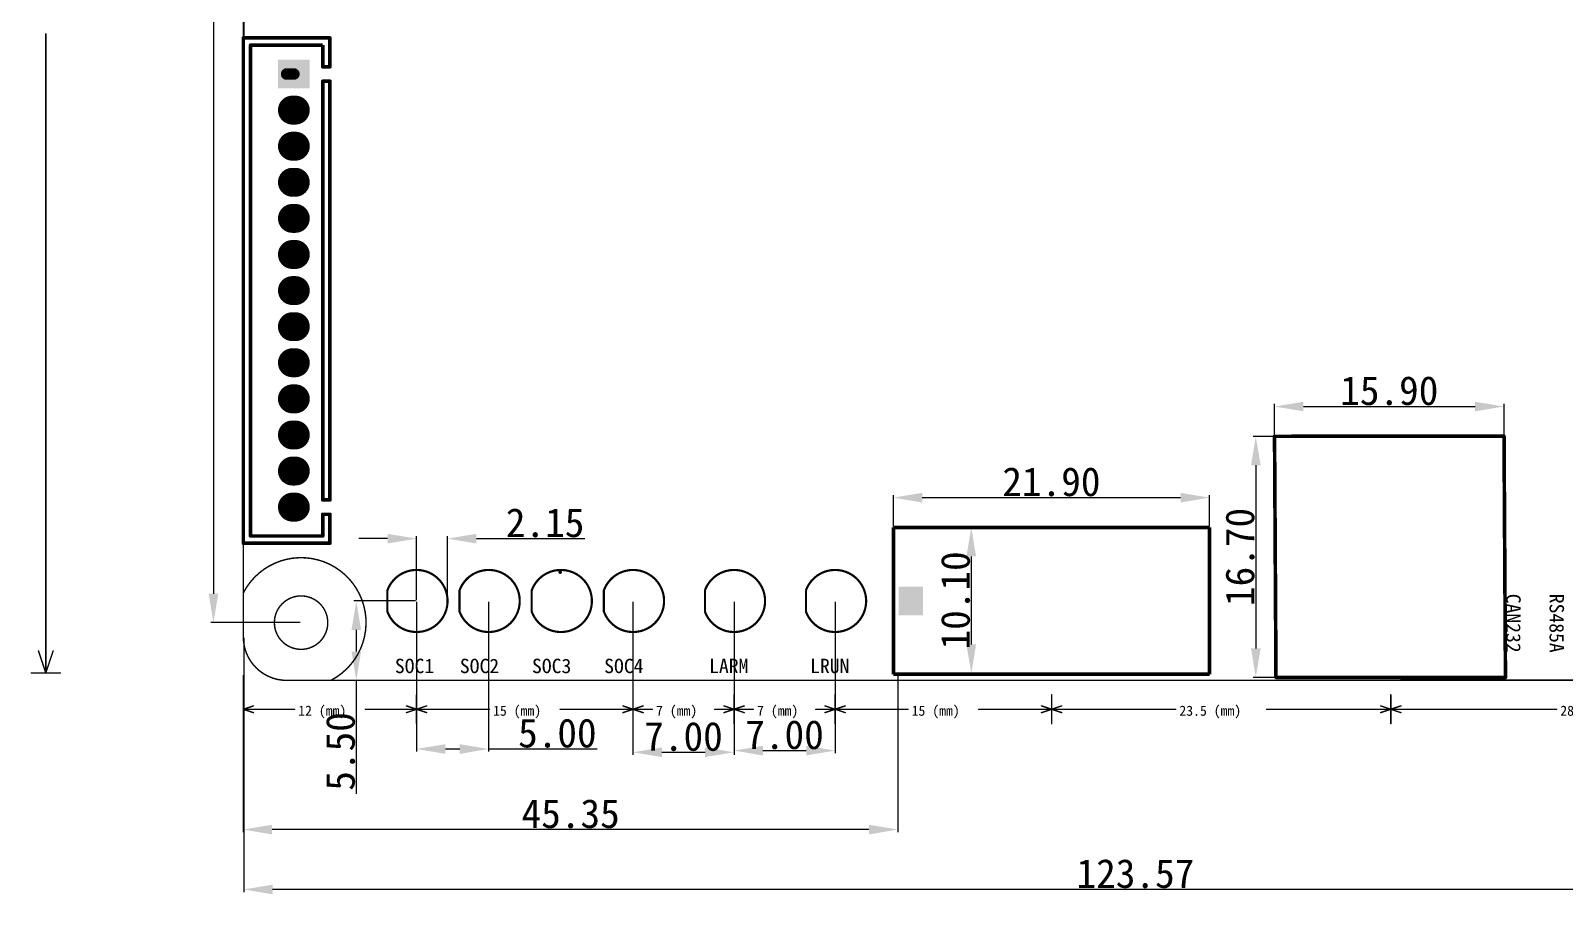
# Model space of a CAD drawing. Extents: x 146 to 716, y -182 to 207.
# Drawn here: x 250.1 to 356.3, y -24 to 35.8 of the extents above; entities that cross this region are included whole.
import ezdxf

# ---------------------------------------------------------------- set-up
doc = ezdxf.new("R2010")
doc.units = 0
doc.header["$MEASUREMENT"] = 0
doc.layers.get('0').update_dxf_attribs({"linetype": 'CONTINUOUS'})
doc.layers.get('Defpoints').update_dxf_attribs({"linetype": 'CONTINUOUS'})
for name, color, linetype in [('BOTTOMLAYER', 5, 'CONTINUOUS'), ('BOTTOMOVERLAY', 54, 'CONTINUOUS'), ('BOTTOMSOLDER', 6, 'CONTINUOUS'), ('KEEPOUTLAYER', 6, 'CONTINUOUS'), ('MULTILAYER', 9, 'CONTINUOUS'), ('TOPLAYER', 1, 'CONTINUOUS'), ('TOPOVERLAY', 2, 'CONTINUOUS'), ('TOPSOLDER', 216, 'CONTINUOUS')]:
    doc.layers.add(name, color=color, linetype=linetype)
doc.dimstyles.get("Standard").update_dxf_attribs({"dimtxt": 0.18, "dimasz": 0.18, "dimexe": 0.18, "dimexo": 0.0625, "dimgap": 0.09, "dimtad": 0, "dimtih": 1, "dimtoh": 1, "dimdec": 4, "dimzin": 0, "dimdsep": 46, "dimtxsty": 'Standard', "dimcen": 0.09, "dimadec": 0, "dimazin": 0, "dimtfac": 1, "dimtdec": 4, "dimtofl": 0, "dimtmove": 0, "dimatfit": 0, "dimfxl": 1, "dimtolj": 1, "dimtzin": 0, "dimarcsym": 0})

# ---------------------------------------------------------------- blocks, each defined once
blk = doc.blocks.new('*D16')
at = {"color": 3, "linetype": 'Continuous', "lineweight": -2, "transparency": 16777216}
for p, q in [((274.82, 0.66), (272.82, 0.66)), ((276.82, -3.6), (276.82, 0.84)), ((278.97, -3.6), (278.97, 0.84)), ((280.97, 0.66), (288.49, 0.66))]:
    blk.add_line(p, q, dxfattribs=at)
at = {"color": 3, "linetype": 'Continuous', "transparency": 16777216}
for points in [[(274.82, 0.99), (274.82, 0.32), (276.82, 0.66)], [(280.97, 0.99), (280.97, 0.32), (278.97, 0.66)]]:
    blk.add_solid(points, dxfattribs=at)
at = {"layer": 'Defpoints', "color": 0, "linetype": 'Continuous', "transparency": 16777216}
for p in [(278.97, 0.66), (276.82, -3.66), (278.97, -3.66)]:
    blk.add_point(p, dxfattribs=at)
at = {"color": 3, "linetype": 'Continuous', "transparency": 16777216, "insert": (285.73, 1.75), "char_height": 2, "attachment_point": 5}
blk.add_mtext('\\A1;2.15', dxfattribs=at)
blk = doc.blocks.new('*D18')
at = {"color": 3, "linetype": 'Continuous', "lineweight": -2, "transparency": 16777216}
for p, q in [((264.82, -8.79), (264.82, -19.67)), ((310.17, -8.79), (310.17, -19.67)), ((308.17, -19.49), (266.82, -19.49))]:
    blk.add_line(p, q, dxfattribs=at)
at = {"color": 3, "linetype": 'Continuous', "transparency": 16777216}
for points in [[(266.82, -19.16), (266.82, -19.83), (264.82, -19.49)], [(308.17, -19.16), (308.17, -19.83), (310.17, -19.49)]]:
    blk.add_solid(points, dxfattribs=at)
at = {"layer": 'Defpoints', "color": 0, "linetype": 'Continuous', "transparency": 16777216}
for p in [(264.82, -8.73), (310.17, -8.73), (264.82, -19.49)]:
    blk.add_point(p, dxfattribs=at)
at = {"color": 3, "linetype": 'Continuous', "transparency": 16777216, "insert": (287.5, -18.4), "char_height": 2, "attachment_point": 5}
blk.add_mtext('\\A1;45.35', dxfattribs=at)
blk = doc.blocks.new('*D22')
at = {"color": 3, "linetype": 'Continuous', "lineweight": -2, "transparency": 16777216}
for p, q in [((276.82, -3.72), (276.82, -14.09)), ((281.82, -3.72), (281.82, -14.09)), ((278.82, -13.91), (279.82, -13.91)), ((281.82, -13.91), (289.34, -13.91))]:
    blk.add_line(p, q, dxfattribs=at)
at = {"color": 3, "linetype": 'Continuous', "transparency": 16777216}
for points in [[(278.82, -13.58), (278.82, -14.25), (276.82, -13.91)], [(279.82, -13.58), (279.82, -14.25), (281.82, -13.91)]]:
    blk.add_solid(points, dxfattribs=at)
at = {"layer": 'Defpoints', "color": 0, "linetype": 'Continuous', "transparency": 16777216}
for p in [(276.82, -3.66), (281.82, -3.66), (281.82, -13.91)]:
    blk.add_point(p, dxfattribs=at)
at = {"color": 3, "linetype": 'Continuous', "transparency": 16777216, "insert": (286.58, -12.82), "char_height": 2, "attachment_point": 5}
blk.add_mtext('\\A1;5.00', dxfattribs=at)
blk = doc.blocks.new('*D23')
at = {"color": 3, "linetype": 'Continuous', "lineweight": -2, "transparency": 16777216}
for p, q in [((291.82, -3.72), (291.82, -14.32)), ((298.82, -3.72), (298.82, -14.32)), ((293.82, -14.14), (296.82, -14.14))]:
    blk.add_line(p, q, dxfattribs=at)
at = {"color": 3, "linetype": 'Continuous', "transparency": 16777216}
for points in [[(293.82, -13.8), (293.82, -14.47), (291.82, -14.14)], [(296.82, -13.8), (296.82, -14.47), (298.82, -14.14)]]:
    blk.add_solid(points, dxfattribs=at)
at = {"layer": 'Defpoints', "color": 0, "linetype": 'Continuous', "transparency": 16777216}
for p in [(291.82, -3.66), (298.82, -3.66), (298.82, -14.14)]:
    blk.add_point(p, dxfattribs=at)
at = {"color": 3, "linetype": 'Continuous', "transparency": 16777216, "insert": (295.32, -13.05), "char_height": 2, "attachment_point": 5}
blk.add_mtext('\\A1;7.00', dxfattribs=at)
blk = doc.blocks.new('*D24')
at = {"color": 3, "linetype": 'Continuous', "lineweight": -2, "transparency": 16777216}
for p, q in [((298.82, -3.72), (298.82, -14.2)), ((305.82, -3.72), (305.82, -14.2)), ((300.82, -14.02), (303.82, -14.02))]:
    blk.add_line(p, q, dxfattribs=at)
at = {"color": 3, "linetype": 'Continuous', "transparency": 16777216}
for points in [[(300.82, -13.69), (300.82, -14.36), (298.82, -14.02)], [(303.82, -13.69), (303.82, -14.36), (305.82, -14.02)]]:
    blk.add_solid(points, dxfattribs=at)
at = {"layer": 'Defpoints', "color": 0, "linetype": 'Continuous', "transparency": 16777216}
for p in [(298.82, -3.66), (305.82, -3.66), (305.82, -14.02)]:
    blk.add_point(p, dxfattribs=at)
at = {"color": 3, "linetype": 'Continuous', "transparency": 16777216, "insert": (302.32, -12.93), "char_height": 2, "attachment_point": 5}
blk.add_mtext('\\A1;7.00', dxfattribs=at)
blk = doc.blocks.new('*D25')
at = {"color": 3, "linetype": 'Continuous', "lineweight": -2, "transparency": 16777216}
for p, q in [((309.93, 1.43), (315.44, 1.43)), ((315.26, -0.57), (315.26, -6.67)), ((309.93, -8.67), (315.44, -8.67))]:
    blk.add_line(p, q, dxfattribs=at)
at = {"color": 3, "linetype": 'Continuous', "transparency": 16777216}
for points in [[(314.92, -0.57), (315.59, -0.57), (315.26, 1.43)], [(314.92, -6.67), (315.59, -6.67), (315.26, -8.67)]]:
    blk.add_solid(points, dxfattribs=at)
at = {"layer": 'Defpoints', "color": 0, "linetype": 'Continuous', "transparency": 16777216}
for p in [(309.86, 1.43), (309.86, -8.67), (315.26, -8.67)]:
    blk.add_point(p, dxfattribs=at)
at = {"color": 3, "linetype": 'Continuous', "transparency": 16777216, "insert": (314.17, -3.62), "char_height": 2, "attachment_point": 5, "rotation": 90}
blk.add_mtext('\\A1;10.10', dxfattribs=at)
blk = doc.blocks.new('*D26')
at = {"color": 3, "linetype": 'Continuous', "lineweight": -2, "transparency": 16777216}
for p, q in [((309.86, 1.49), (309.86, 3.68)), ((311.86, 3.5), (329.76, 3.5)), ((331.76, 1.49), (331.76, 3.68))]:
    blk.add_line(p, q, dxfattribs=at)
at = {"color": 3, "linetype": 'Continuous', "transparency": 16777216}
for points in [[(311.86, 3.83), (311.86, 3.16), (309.86, 3.5)], [(329.76, 3.83), (329.76, 3.16), (331.76, 3.5)]]:
    blk.add_solid(points, dxfattribs=at)
at = {"layer": 'Defpoints', "color": 0, "linetype": 'Continuous', "transparency": 16777216}
for p in [(331.76, 3.5), (309.86, 1.43), (331.76, 1.43)]:
    blk.add_point(p, dxfattribs=at)
at = {"color": 3, "linetype": 'Continuous', "transparency": 16777216, "insert": (320.81, 4.59), "char_height": 2, "attachment_point": 5}
blk.add_mtext('\\A1;21.90', dxfattribs=at)
blk = doc.blocks.new('*D27')
at = {"color": 3, "linetype": 'Continuous', "lineweight": -2, "transparency": 16777216}
for p, q in [((336.46, 7.74), (334.79, 7.74)), ((334.97, 5.74), (334.97, -6.95)), ((336.37, -8.95), (334.79, -8.95))]:
    blk.add_line(p, q, dxfattribs=at)
at = {"color": 3, "linetype": 'Continuous', "transparency": 16777216}
for points in [[(334.64, 5.74), (335.31, 5.74), (334.97, 7.74)], [(334.64, -6.95), (335.31, -6.95), (334.97, -8.95)]]:
    blk.add_solid(points, dxfattribs=at)
at = {"layer": 'Defpoints', "color": 0, "linetype": 'Continuous', "transparency": 16777216}
for p in [(336.52, 7.74), (334.97, -8.95), (336.43, -8.95)]:
    blk.add_point(p, dxfattribs=at)
at = {"color": 3, "linetype": 'Continuous', "transparency": 16777216, "insert": (333.88, -0.61), "char_height": 2, "attachment_point": 5, "rotation": 90}
blk.add_mtext('\\A1;16.70', dxfattribs=at)
blk = doc.blocks.new('*D28')
at = {"color": 3, "linetype": 'Continuous', "lineweight": -2, "transparency": 16777216}
for p, q in [((336.27, 7.81), (336.27, 9.99)), ((338.27, 9.81), (350.17, 9.81)), ((352.17, 7.81), (352.17, 9.99))]:
    blk.add_line(p, q, dxfattribs=at)
at = {"color": 3, "linetype": 'Continuous', "transparency": 16777216}
for points in [[(338.27, 10.14), (338.27, 9.48), (336.27, 9.81)], [(350.17, 10.14), (350.17, 9.48), (352.17, 9.81)]]:
    blk.add_solid(points, dxfattribs=at)
at = {"layer": 'Defpoints', "color": 0, "linetype": 'Continuous', "transparency": 16777216}
for p in [(352.17, 9.81), (336.27, 7.75), (352.17, 7.75)]:
    blk.add_point(p, dxfattribs=at)
at = {"color": 3, "linetype": 'Continuous', "transparency": 16777216, "insert": (344.22, 10.9), "char_height": 2, "attachment_point": 5}
blk.add_mtext('\\A1;15.90', dxfattribs=at)
blk = doc.blocks.new('*D35')
at = {"color": 3, "linetype": 'Continuous', "lineweight": -2, "transparency": 16777216}
for p, q in [((268.76, 86.84), (262.57, 86.84)), ((262.75, 84.84), (262.75, -3.16)), ((268.76, -5.16), (262.57, -5.16))]:
    blk.add_line(p, q, dxfattribs=at)
at = {"color": 3, "linetype": 'Continuous', "transparency": 16777216}
for points in [[(262.42, 84.84), (263.09, 84.84), (262.75, 86.84)], [(262.42, -3.16), (263.09, -3.16), (262.75, -5.16)]]:
    blk.add_solid(points, dxfattribs=at)
at = {"layer": 'Defpoints', "color": 0, "linetype": 'Continuous', "transparency": 16777216}
for p in [(268.82, 86.84), (262.75, -5.16), (268.82, -5.16)]:
    blk.add_point(p, dxfattribs=at)
at = {"color": 3, "linetype": 'Continuous', "transparency": 16777216, "insert": (261.66, 40.84), "char_height": 2, "attachment_point": 5, "rotation": 90}
blk.add_mtext('\\A1;92.00', dxfattribs=at)
blk = doc.blocks.new('*D38')
at = {"color": 3, "linetype": 'Continuous', "lineweight": -2, "transparency": 16777216}
for p, q in [((276.76, -3.66), (272.47, -3.66)), ((272.65, -5.66), (272.65, -7.16)), ((276.76, -9.16), (272.47, -9.16)), ((272.65, -9.16), (272.65, -17.01))]:
    blk.add_line(p, q, dxfattribs=at)
at = {"color": 3, "linetype": 'Continuous', "transparency": 16777216}
for points in [[(272.32, -5.66), (272.98, -5.66), (272.65, -3.66)], [(272.32, -7.16), (272.98, -7.16), (272.65, -9.16)]]:
    blk.add_solid(points, dxfattribs=at)
at = {"layer": 'Defpoints', "color": 0, "linetype": 'Continuous', "transparency": 16777216}
for p in [(276.82, -3.66), (272.65, -9.16), (276.82, -9.16)]:
    blk.add_point(p, dxfattribs=at)
at = {"color": 3, "linetype": 'Continuous', "transparency": 16777216, "insert": (271.56, -14.08), "char_height": 2, "attachment_point": 5, "rotation": 90}
blk.add_mtext('\\A1;5.50', dxfattribs=at)
blk = doc.blocks.new('*D40')
at = {"color": 3, "linetype": 'Continuous', "lineweight": -2, "transparency": 16777216}
for p, q in [((264.85, -6.22), (264.85, -23.82)), ((388.42, -9.02), (388.42, -23.82)), ((386.42, -23.64), (266.85, -23.64))]:
    blk.add_line(p, q, dxfattribs=at)
at = {"color": 3, "linetype": 'Continuous', "transparency": 16777216}
for points in [[(266.85, -23.31), (266.85, -23.98), (264.85, -23.64)], [(386.42, -23.31), (386.42, -23.98), (388.42, -23.64)]]:
    blk.add_solid(points, dxfattribs=at)
at = {"layer": 'Defpoints', "color": 0, "linetype": 'Continuous', "transparency": 16777216}
for p in [(264.85, -6.16), (388.42, -8.95), (264.85, -23.64)]:
    blk.add_point(p, dxfattribs=at)
at = {"color": 3, "linetype": 'Continuous', "transparency": 16777216, "insert": (326.63, -22.55), "char_height": 2, "attachment_point": 5}
blk.add_mtext('\\A1;123.57', dxfattribs=at)

msp = doc.modelspace()

# ---------------------------------------------------------------- linework, layer by layer
at = {"linetype": 'Continuous', "lineweight": 30}
msp.add_line((264.85178, 84.72726), (264.85178, 34.68361), dxfattribs=at)
at = {"layer": 'BOTTOMLAYER'}
for points, const_width in [([(268.12439, 32.84111, 1), (268.52439, 32.84111, 1)], 0.4), ([(267.77439, 30.34111, 1), (268.67439, 30.34111, 1)], 0.9), ([(267.97439, 30.34111, 1), (268.87439, 30.34111, 1)], 0.9), ([(267.77439, 27.84111, 1), (268.67439, 27.84111, 1)], 0.9), ([(267.97439, 27.84111, 1), (268.87439, 27.84111, 1)], 0.9), ([(267.77439, 25.34111, 1), (268.67439, 25.34111, 1)], 0.9), ([(267.97439, 25.34111, 1), (268.87439, 25.34111, 1)], 0.9), ([(267.77439, 22.84111, 1), (268.67439, 22.84111, 1)], 0.9), ([(267.97439, 22.84111, 1), (268.87439, 22.84111, 1)], 0.9), ([(267.77439, 20.34111, 1), (268.67439, 20.34111, 1)], 0.9), ([(267.97439, 20.34111, 1), (268.87439, 20.34111, 1)], 0.9), ([(267.77439, 17.84111, 1), (268.67439, 17.84111, 1)], 0.9), ([(267.97439, 17.84111, 1), (268.87439, 17.84111, 1)], 0.9), ([(267.77439, 15.34111, 1), (268.67439, 15.34111, 1)], 0.9), ([(267.97439, 15.34111, 1), (268.87439, 15.34111, 1)], 0.9), ([(267.69939, 15.34111, 1), (267.94939, 15.34111, 1)], 0.25), ([(267.77439, 12.84111, 1), (268.67439, 12.84111, 1)], 0.9), ([(267.97439, 12.84111, 1), (268.87439, 12.84111, 1)], 0.9), ([(267.69939, 12.84111, 1), (267.94939, 12.84111, 1)], 0.25), ([(268.69939, 12.84111, 1), (268.94939, 12.84111, 1)], 0.25), ([(268.69939, 12.84111, 1), (268.94939, 12.84111, 1)], 0.25), ([(267.77439, 10.34111, 1), (268.67439, 10.34111, 1)], 0.9), ([(267.97439, 10.34111, 1), (268.87439, 10.34111, 1)], 0.9), ([(267.69939, 10.34111, 1), (267.94939, 10.34111, 1)], 0.25), ([(268.49939, 10.34111, 1), (268.74939, 10.34111, 1)], 0.25), ([(268.49939, 10.34111, 1), (268.74939, 10.34111, 1)], 0.25), ([(267.77439, 7.84111, 1), (268.67439, 7.84111, 1)], 0.9), ([(267.97439, 7.84111, 1), (268.87439, 7.84111, 1)], 0.9), ([(268.99939, 7.84111, 1), (269.24939, 7.84111, 1)], 0.25), ([(267.77439, 5.34111, 1), (268.67439, 5.34111, 1)], 0.9), ([(267.97439, 5.34111, 1), (268.87439, 5.34111, 1)], 0.9), ([(267.77439, 2.84111, 1), (268.67439, 2.84111, 1)], 0.9), ([(267.97439, 2.84111, 1), (268.87439, 2.84111, 1)], 0.9)]:
    msp.add_lwpolyline(points, format="xyb", close=True, dxfattribs=dict(at, const_width=const_width))
for points, const_width in [([(268.42439, 22.84111), (268.22439, 22.84111)], 1.8), ([(268.42439, 17.84111), (268.22439, 17.84111)], 1.8), ([(268.42439, 15.34111), (268.22439, 15.34111)], 1.8), ([(268.42439, 12.84111), (268.22439, 12.84111)], 1.8), ([(267.82439, 12.84111), (268.82439, 12.84111)], 0.5), ([(268.42439, 10.34111), (268.22439, 10.34111)], 1.8), ([(267.82439, 10.34111), (268.62439, 10.34111)], 0.5), ([(268.42439, 5.34111), (268.22439, 5.34111)], 1.8), ([(268.42439, 2.84111), (268.22439, 2.84111)], 1.8)]:
    msp.add_lwpolyline(points, dxfattribs=dict(at, const_width=const_width))
msp.add_solid([(267.32439, 33.74111), (267.32439, 31.94111), (269.32439, 33.74111), (269.32439, 31.94111)], dxfattribs=at)
at = {"layer": 'BOTTOMOVERLAY', "const_width": 0.25}
for points in [[(264.82439, 35.34111), (270.82439, 35.34111)], [(264.82439, 0.34111), (264.82439, 35.24611)], [(270.82439, 33.34111), (270.82439, 35.34111)], [(265.32439, 34.84111), (270.32439, 34.84111)], [(265.32439, 0.84111), (265.32439, 34.74611)], [(270.32439, 33.34111), (270.32439, 34.84111)], [(270.32439, 33.34111), (270.82439, 33.34111)], [(270.32439, 3.34111), (270.32439, 32.34111)], [(270.32439, 32.34111), (270.82439, 32.34111)], [(270.82439, 3.34111), (270.82439, 32.34111)], [(270.32439, 3.34111), (270.82439, 3.34111)], [(270.32439, 0.84111), (270.32439, 2.34111)], [(270.32439, 2.34111), (270.82439, 2.34111)], [(270.82439, 0.34111), (270.82439, 2.34111)], [(264.82439, 0.34111), (270.82439, 0.34111)], [(265.32439, 0.84111), (270.32439, 0.84111)]]:
    msp.add_lwpolyline(points, dxfattribs=at)
at = {"layer": 'BOTTOMOVERLAY'}
for points, const_width in [([(264.76189, 35.34111, 1), (264.88689, 35.34111, 1)], 0.125), ([(264.76189, 35.24611, 1), (264.88689, 35.24611, 1)], 0.125), ([(270.76189, 35.34111, 1), (270.88689, 35.34111, 1)], 0.125), ([(270.76189, 35.34111, 1), (270.88689, 35.34111, 1)], 0.125), ([(265.26189, 34.84111, 1), (265.38689, 34.84111, 1)], 0.125), ([(265.26189, 34.74611, 1), (265.38689, 34.74611, 1)], 0.125), ([(270.26189, 33.34111, 1), (270.38689, 33.34111, 1)], 0.125), ([(270.26189, 33.34111, 1), (270.38689, 33.34111, 1)], 0.125), ([(270.76189, 33.34111, 1), (270.88689, 33.34111, 1)], 0.125), ([(270.76189, 33.34111, 1), (270.88689, 33.34111, 1)], 0.125), ([(270.26189, 32.34111, 1), (270.38689, 32.34111, 1)], 0.125), ([(270.26189, 32.34111, 1), (270.38689, 32.34111, 1)], 0.125), ([(270.76189, 32.34111, 1), (270.88689, 32.34111, 1)], 0.125), ([(270.76189, 32.34111, 1), (270.88689, 32.34111, 1)], 0.125), ([(270.26189, 3.34111, 1), (270.38689, 3.34111, 1)], 0.125), ([(270.26189, 3.34111, 1), (270.38689, 3.34111, 1)], 0.125), ([(270.76189, 3.34111, 1), (270.88689, 3.34111, 1)], 0.125), ([(270.76189, 3.34111, 1), (270.88689, 3.34111, 1)], 0.125), ([(270.26189, 2.34111, 1), (270.38689, 2.34111, 1)], 0.125), ([(270.26189, 2.34111, 1), (270.38689, 2.34111, 1)], 0.125), ([(270.76189, 2.34111, 1), (270.88689, 2.34111, 1)], 0.125), ([(270.76189, 2.34111, 1), (270.88689, 2.34111, 1)], 0.125), ([(264.76189, 0.34111, 1), (264.88689, 0.34111, 1)], 0.125), ([(264.76189, 0.34111, 1), (264.88689, 0.34111, 1)], 0.125), ([(265.26189, 0.84111, 1), (265.38689, 0.84111, 1)], 0.125), ([(265.26189, 0.84111, 1), (265.38689, 0.84111, 1)], 0.125), ([(270.26189, 0.84111, 1), (270.38689, 0.84111, 1)], 0.125), ([(270.26189, 0.84111, 1), (270.38689, 0.84111, 1)], 0.125), ([(270.76189, 0.34111, 1), (270.88689, 0.34111, 1)], 0.125), ([(270.76189, 0.34111, 1), (270.88689, 0.34111, 1)], 0.125), ([(286.71189, -1.65889, 1), (286.83689, -1.65889, 1)], 0.125), ([(286.71189, -1.65889, 1), (286.83689, -1.65889, 1)], 0.125), ([(330.49939, -9.15889, 1), (330.54939, -9.15889, 1)], 0.05), ([(333.79939, -9.15889, 1), (333.84939, -9.15889, 1)], 0.05)]:
    msp.add_lwpolyline(points, format="xyb", close=True, dxfattribs=dict(at, const_width=const_width))
at = {"layer": 'BOTTOMSOLDER', "const_width": 1.0016}
for points in [[(267.72359, 30.34111, 1), (268.72519, 30.34111, 1)], [(267.92359, 30.34111, 1), (268.92519, 30.34111, 1)], [(267.72359, 27.84111, 1), (268.72519, 27.84111, 1)], [(267.92359, 27.84111, 1), (268.92519, 27.84111, 1)], [(267.72359, 25.34111, 1), (268.72519, 25.34111, 1)], [(267.92359, 25.34111, 1), (268.92519, 25.34111, 1)], [(267.72359, 22.84111, 1), (268.72519, 22.84111, 1)], [(267.92359, 22.84111, 1), (268.92519, 22.84111, 1)], [(267.72359, 20.34111, 1), (268.72519, 20.34111, 1)], [(267.92359, 20.34111, 1), (268.92519, 20.34111, 1)], [(267.72359, 17.84111, 1), (268.72519, 17.84111, 1)], [(267.92359, 17.84111, 1), (268.92519, 17.84111, 1)], [(267.72359, 15.34111, 1), (268.72519, 15.34111, 1)], [(267.92359, 15.34111, 1), (268.92519, 15.34111, 1)], [(267.72359, 12.84111, 1), (268.72519, 12.84111, 1)], [(267.92359, 12.84111, 1), (268.92519, 12.84111, 1)], [(267.72359, 10.34111, 1), (268.72519, 10.34111, 1)], [(267.92359, 10.34111, 1), (268.92519, 10.34111, 1)], [(267.72359, 7.84111, 1), (268.72519, 7.84111, 1)], [(267.92359, 7.84111, 1), (268.92519, 7.84111, 1)], [(267.72359, 5.34111, 1), (268.72519, 5.34111, 1)], [(267.92359, 5.34111, 1), (268.92519, 5.34111, 1)], [(267.72359, 2.84111, 1), (268.72519, 2.84111, 1)], [(267.92359, 2.84111, 1), (268.92519, 2.84111, 1)]]:
    msp.add_lwpolyline(points, format="xyb", close=True, dxfattribs=at)
at = {"layer": 'BOTTOMSOLDER', "const_width": 2.0032}
for points in [[(268.42439, 27.84111), (268.22439, 27.84111)], [(268.42439, 22.84111), (268.22439, 22.84111)], [(268.42439, 20.34111), (268.22439, 20.34111)], [(268.42439, 17.84111), (268.22439, 17.84111)], [(268.42439, 15.34111), (268.22439, 15.34111)], [(268.42439, 12.84111), (268.22439, 12.84111)], [(268.42439, 10.34111), (268.22439, 10.34111)], [(268.42439, 5.34111), (268.22439, 5.34111)], [(268.42439, 2.84111), (268.22439, 2.84111)]]:
    msp.add_lwpolyline(points, dxfattribs=at)
at = {"layer": 'BOTTOMSOLDER'}
msp.add_solid([(267.22279, 33.84271), (267.22279, 31.83951), (269.42599, 33.84271), (269.42599, 31.83951)], dxfattribs=at)
at = {"layer": 'KEEPOUTLAYER', "const_width": 0.1}
for points in [[(264.82439, -6.15889), (264.82439, 87.84111)], [(251.13954, -8.63992), (251.13954, 35.62381)], [(250.63154, -7.11592), (251.13954, -8.63992)], [(251.13954, -8.63992), (251.64754, -7.11592)], [(250.13954, -8.63992), (252.13954, -8.63992)], [(267.82439, -9.15889), (611.74909, -9.10889)], [(264.82439, -12.15889), (264.82439, -10.15889)], [(276.82439, -12.15889), (276.82439, -10.15889)], [(276.82439, -12.15889), (276.82439, -10.15889)], [(291.82439, -12.15889), (291.82439, -10.15889)], [(291.82439, -12.15889), (291.82439, -10.15889)], [(298.82439, -12.15889), (298.82439, -10.15889)], [(298.82439, -12.15889), (298.82439, -10.15889)], [(305.82439, -12.15889), (305.82439, -10.15889)], [(305.82439, -12.15889), (305.82439, -10.15889)], [(320.82439, -12.15889), (320.82439, -10.15889)], [(320.82439, -12.15889), (320.82439, -10.15889)], [(344.32439, -12.15889), (344.32439, -10.15889)], [(344.32439, -12.15889), (344.32439, -10.15889)], [(264.82439, -11.15889), (265.52439, -10.92556)], [(264.82439, -11.15889), (265.52439, -11.39222)], [(264.82439, -11.15889), (268.37106, -11.15889)], [(273.27771, -11.15889), (276.82439, -11.15889)], [(276.12439, -10.92556), (276.82439, -11.15889)], [(276.12439, -11.39222), (276.82439, -11.15889)], [(276.82439, -11.15889), (277.52439, -10.92556)], [(276.82439, -11.15889), (277.52439, -11.39222)], [(276.82439, -11.15889), (281.87106, -11.15889)], [(286.77771, -11.15889), (291.82439, -11.15889)], [(291.12439, -10.92556), (291.82439, -11.15889)], [(291.12439, -11.39222), (291.82439, -11.15889)], [(291.82439, -11.15889), (292.52439, -10.92556)], [(291.82439, -11.15889), (292.52439, -11.39222)], [(291.82439, -11.15889), (293.16264, -11.15889)], [(297.48614, -11.15889), (298.82439, -11.15889)], [(298.12439, -10.92556), (298.82439, -11.15889)], [(298.12439, -11.39222), (298.82439, -11.15889)], [(298.82439, -11.15889), (299.52439, -10.92556)], [(298.82439, -11.15889), (299.52439, -11.39222)], [(298.82439, -11.15889), (300.16264, -11.15889)], [(304.48614, -11.15889), (305.82439, -11.15889)], [(305.12439, -10.92556), (305.82439, -11.15889)], [(305.12439, -11.39222), (305.82439, -11.15889)], [(305.82439, -11.15889), (306.52439, -10.92556)], [(305.82439, -11.15889), (306.52439, -11.39222)], [(305.82439, -11.15889), (310.87106, -11.15889)], [(315.77771, -11.15889), (320.82439, -11.15889)], [(320.12439, -10.92556), (320.82439, -11.15889)], [(320.12439, -11.39222), (320.82439, -11.15889)], [(320.82439, -11.15889), (321.52439, -10.92556)], [(320.82439, -11.15889), (321.52439, -11.39222)], [(320.82439, -11.15889), (329.42129, -11.15889)], [(335.72749, -11.15889), (344.32439, -11.15889)], [(343.62439, -10.92556), (344.32439, -11.15889)], [(343.62439, -11.39222), (344.32439, -11.15889)], [(344.32439, -11.15889), (345.02439, -10.92556)], [(344.32439, -11.15889), (345.02439, -11.39222)], [(344.32439, -11.15889), (355.81275, -11.15889)]]:
    msp.add_lwpolyline(points, dxfattribs=at)
at = {"layer": 'KEEPOUTLAYER'}
for points, const_width in [([(251.11454, 35.62381, 1), (251.16454, 35.62381, 1)], 0.05), ([(264.81508, -3.06717, 1), (264.86508, -3.06717, 1)], 0.05), ([(270.67439, -5.15889, 1), (266.97439, -5.15889, 1)], 0.1), ([(266.94939, -5.15889, 1), (266.99939, -5.15889, 1)], 0.05), ([(270.64939, -5.15889, 1), (270.69939, -5.15889, 1)], 0.05), ([(264.79939, -6.15889, 1), (264.84939, -6.15889, 1)], 0.05), ([(264.79939, -6.15889, 1), (264.84939, -6.15889, 1)], 0.05), ([(250.60654, -7.11592, 1), (250.65654, -7.11592, 1)], 0.05), ([(251.62254, -7.11592, 1), (251.67254, -7.11592, 1)], 0.05), ([(250.11454, -8.63992, 1), (250.16454, -8.63992, 1)], 0.05), ([(251.11454, -8.63992, 1), (251.16454, -8.63992, 1)], 0.05), ([(251.11454, -8.63992, 1), (251.16454, -8.63992, 1)], 0.05), ([(251.11454, -8.63992, 1), (251.16454, -8.63992, 1)], 0.05), ([(252.11454, -8.63992, 1), (252.16454, -8.63992, 1)], 0.05), ([(267.79939, -9.15889, 1), (267.84939, -9.15889, 1)], 0.05), ([(267.79939, -9.15889, 1), (267.84939, -9.15889, 1)], 0.05), ([(270.89111, -9.1432, 1), (270.94111, -9.1432, 1)], 0.05), ([(264.79939, -10.15889, 1), (264.84939, -10.15889, 1)], 0.05), ([(276.79939, -10.15889, 1), (276.84939, -10.15889, 1)], 0.05), ([(276.79939, -10.15889, 1), (276.84939, -10.15889, 1)], 0.05), ([(291.79939, -10.15889, 1), (291.84939, -10.15889, 1)], 0.05), ([(291.79939, -10.15889, 1), (291.84939, -10.15889, 1)], 0.05), ([(298.79939, -10.15889, 1), (298.84939, -10.15889, 1)], 0.05), ([(298.79939, -10.15889, 1), (298.84939, -10.15889, 1)], 0.05), ([(305.79939, -10.15889, 1), (305.84939, -10.15889, 1)], 0.05), ([(305.79939, -10.15889, 1), (305.84939, -10.15889, 1)], 0.05), ([(320.79939, -10.15889, 1), (320.84939, -10.15889, 1)], 0.05), ([(320.79939, -10.15889, 1), (320.84939, -10.15889, 1)], 0.05), ([(344.29939, -10.15889, 1), (344.34939, -10.15889, 1)], 0.05), ([(344.29939, -10.15889, 1), (344.34939, -10.15889, 1)], 0.05), ([(264.79939, -11.15889, 1), (264.84939, -11.15889, 1)], 0.05), ([(264.79939, -11.15889, 1), (264.84939, -11.15889, 1)], 0.05), ([(264.79939, -11.15889, 1), (264.84939, -11.15889, 1)], 0.05), ([(265.49939, -10.92556, 1), (265.54939, -10.92556, 1)], 0.05), ([(265.49939, -11.39222, 1), (265.54939, -11.39222, 1)], 0.05), ([(268.34606, -11.15889, 1), (268.39606, -11.15889, 1)], 0.05), ([(273.25272, -11.15889, 1), (273.30271, -11.15889, 1)], 0.05), ([(276.09939, -10.92556, 1), (276.14939, -10.92556, 1)], 0.05), ([(276.09939, -11.39222, 1), (276.14939, -11.39222, 1)], 0.05), ([(276.79939, -11.15889, 1), (276.84939, -11.15889, 1)], 0.05), ([(276.79939, -11.15889, 1), (276.84939, -11.15889, 1)], 0.05), ([(276.79939, -11.15889, 1), (276.84939, -11.15889, 1)], 0.05), ([(276.79939, -11.15889, 1), (276.84939, -11.15889, 1)], 0.05), ([(276.79939, -11.15889, 1), (276.84939, -11.15889, 1)], 0.05), ([(276.79939, -11.15889, 1), (276.84939, -11.15889, 1)], 0.05), ([(277.49939, -10.92556, 1), (277.54939, -10.92556, 1)], 0.05), ([(277.49939, -11.39222, 1), (277.54939, -11.39222, 1)], 0.05), ([(281.84606, -11.15889, 1), (281.89606, -11.15889, 1)], 0.05), ([(286.75271, -11.15889, 1), (286.80271, -11.15889, 1)], 0.05), ([(291.09939, -10.92556, 1), (291.14939, -10.92556, 1)], 0.05), ([(291.09939, -11.39222, 1), (291.14939, -11.39222, 1)], 0.05), ([(291.79939, -11.15889, 1), (291.84939, -11.15889, 1)], 0.05), ([(291.79939, -11.15889, 1), (291.84939, -11.15889, 1)], 0.05), ([(291.79939, -11.15889, 1), (291.84939, -11.15889, 1)], 0.05), ([(291.79939, -11.15889, 1), (291.84939, -11.15889, 1)], 0.05), ([(291.79939, -11.15889, 1), (291.84939, -11.15889, 1)], 0.05), ([(291.79939, -11.15889, 1), (291.84939, -11.15889, 1)], 0.05), ([(292.49939, -10.92556, 1), (292.54939, -10.92556, 1)], 0.05), ([(292.49939, -11.39222, 1), (292.54939, -11.39222, 1)], 0.05), ([(293.13764, -11.15889, 1), (293.18763, -11.15889, 1)], 0.05), ([(297.46114, -11.15889, 1), (297.51114, -11.15889, 1)], 0.05), ([(298.09939, -10.92556, 1), (298.14939, -10.92556, 1)], 0.05), ([(298.09939, -11.39222, 1), (298.14939, -11.39222, 1)], 0.05), ([(298.79939, -11.15889, 1), (298.84939, -11.15889, 1)], 0.05), ([(298.79939, -11.15889, 1), (298.84939, -11.15889, 1)], 0.05), ([(298.79939, -11.15889, 1), (298.84939, -11.15889, 1)], 0.05), ([(298.79939, -11.15889, 1), (298.84939, -11.15889, 1)], 0.05), ([(298.79939, -11.15889, 1), (298.84939, -11.15889, 1)], 0.05), ([(298.79939, -11.15889, 1), (298.84939, -11.15889, 1)], 0.05), ([(299.49939, -10.92556, 1), (299.54939, -10.92556, 1)], 0.05), ([(299.49939, -11.39222, 1), (299.54939, -11.39222, 1)], 0.05), ([(300.13764, -11.15889, 1), (300.18764, -11.15889, 1)], 0.05), ([(304.46115, -11.15889, 1), (304.51114, -11.15889, 1)], 0.05), ([(305.09939, -10.92556, 1), (305.14939, -10.92556, 1)], 0.05), ([(305.09939, -11.39222, 1), (305.14939, -11.39222, 1)], 0.05), ([(305.79939, -11.15889, 1), (305.84939, -11.15889, 1)], 0.05), ([(305.79939, -11.15889, 1), (305.84939, -11.15889, 1)], 0.05), ([(305.79939, -11.15889, 1), (305.84939, -11.15889, 1)], 0.05), ([(305.79939, -11.15889, 1), (305.84939, -11.15889, 1)], 0.05), ([(305.79939, -11.15889, 1), (305.84939, -11.15889, 1)], 0.05), ([(305.79939, -11.15889, 1), (305.84939, -11.15889, 1)], 0.05), ([(306.49939, -10.92556, 1), (306.54939, -10.92556, 1)], 0.05), ([(306.49939, -11.39222, 1), (306.54939, -11.39222, 1)], 0.05), ([(310.84606, -11.15889, 1), (310.89606, -11.15889, 1)], 0.05), ([(315.75272, -11.15889, 1), (315.80271, -11.15889, 1)], 0.05), ([(320.09939, -10.92556, 1), (320.14939, -10.92556, 1)], 0.05), ([(320.09939, -11.39222, 1), (320.14939, -11.39222, 1)], 0.05), ([(320.79939, -11.15889, 1), (320.84939, -11.15889, 1)], 0.05), ([(320.79939, -11.15889, 1), (320.84939, -11.15889, 1)], 0.05), ([(320.79939, -11.15889, 1), (320.84939, -11.15889, 1)], 0.05), ([(320.79939, -11.15889, 1), (320.84939, -11.15889, 1)], 0.05), ([(320.79939, -11.15889, 1), (320.84939, -11.15889, 1)], 0.05), ([(320.79939, -11.15889, 1), (320.84939, -11.15889, 1)], 0.05), ([(321.49939, -10.92556, 1), (321.54939, -10.92556, 1)], 0.05), ([(321.49939, -11.39222, 1), (321.54939, -11.39222, 1)], 0.05), ([(329.39629, -11.15889, 1), (329.44629, -11.15889, 1)], 0.05), ([(335.70249, -11.15889, 1), (335.75249, -11.15889, 1)], 0.05), ([(343.59939, -10.92556, 1), (343.64939, -10.92556, 1)], 0.05), ([(343.59939, -11.39222, 1), (343.64939, -11.39222, 1)], 0.05), ([(344.29939, -11.15889, 1), (344.34939, -11.15889, 1)], 0.05), ([(344.29939, -11.15889, 1), (344.34939, -11.15889, 1)], 0.05), ([(344.29939, -11.15889, 1), (344.34939, -11.15889, 1)], 0.05), ([(344.29939, -11.15889, 1), (344.34939, -11.15889, 1)], 0.05), ([(344.29939, -11.15889, 1), (344.34939, -11.15889, 1)], 0.05), ([(344.29939, -11.15889, 1), (344.34939, -11.15889, 1)], 0.05), ([(344.99939, -10.92556, 1), (345.04939, -10.92556, 1)], 0.05), ([(344.99939, -11.39222, 1), (345.04939, -11.39222, 1)], 0.05), ([(355.78775, -11.15889, 1), (355.83775, -11.15889, 1)], 0.05), ([(264.79939, -12.15889, 1), (264.84939, -12.15889, 1)], 0.05), ([(276.79939, -12.15889, 1), (276.84939, -12.15889, 1)], 0.05), ([(276.79939, -12.15889, 1), (276.84939, -12.15889, 1)], 0.05), ([(291.79939, -12.15889, 1), (291.84939, -12.15889, 1)], 0.05), ([(291.79939, -12.15889, 1), (291.84939, -12.15889, 1)], 0.05), ([(298.79939, -12.15889, 1), (298.84939, -12.15889, 1)], 0.05), ([(298.79939, -12.15889, 1), (298.84939, -12.15889, 1)], 0.05), ([(305.79939, -12.15889, 1), (305.84939, -12.15889, 1)], 0.05), ([(305.79939, -12.15889, 1), (305.84939, -12.15889, 1)], 0.05), ([(320.79939, -12.15889, 1), (320.84939, -12.15889, 1)], 0.05), ([(320.79939, -12.15889, 1), (320.84939, -12.15889, 1)], 0.05), ([(344.29939, -12.15889, 1), (344.34939, -12.15889, 1)], 0.05), ([(344.29939, -12.15889, 1), (344.34939, -12.15889, 1)], 0.05)]:
    msp.add_lwpolyline(points, format="xyb", close=True, dxfattribs=dict(at, const_width=const_width))
at = {"layer": 'KEEPOUTLAYER', "const_width": 0.1}
for points in [[(264.84008, -3.06717, -1.358872915), (270.91611, -9.1432)], [(267.82439, -9.15889, -0.414213562), (264.82439, -6.15889)]]:
    msp.add_lwpolyline(points, format="xyb", dxfattribs=at)
at = {"layer": 'MULTILAYER', "const_width": 0.9}
for points in [[(267.77439, 30.34111, 1), (268.67439, 30.34111, 1)], [(267.97439, 30.34111, 1), (268.87439, 30.34111, 1)], [(267.77439, 27.84111, 1), (268.67439, 27.84111, 1)], [(267.97439, 27.84111, 1), (268.87439, 27.84111, 1)], [(267.77439, 25.34111, 1), (268.67439, 25.34111, 1)], [(267.97439, 25.34111, 1), (268.87439, 25.34111, 1)], [(267.77439, 22.84111, 1), (268.67439, 22.84111, 1)], [(267.97439, 22.84111, 1), (268.87439, 22.84111, 1)], [(267.77439, 20.34111, 1), (268.67439, 20.34111, 1)], [(267.97439, 20.34111, 1), (268.87439, 20.34111, 1)], [(267.77439, 17.84111, 1), (268.67439, 17.84111, 1)], [(267.97439, 17.84111, 1), (268.87439, 17.84111, 1)], [(267.77439, 15.34111, 1), (268.67439, 15.34111, 1)], [(267.97439, 15.34111, 1), (268.87439, 15.34111, 1)], [(267.77439, 12.84111, 1), (268.67439, 12.84111, 1)], [(267.97439, 12.84111, 1), (268.87439, 12.84111, 1)], [(267.77439, 10.34111, 1), (268.67439, 10.34111, 1)], [(267.97439, 10.34111, 1), (268.87439, 10.34111, 1)], [(267.77439, 7.84111, 1), (268.67439, 7.84111, 1)], [(267.97439, 7.84111, 1), (268.87439, 7.84111, 1)], [(267.77439, 5.34111, 1), (268.67439, 5.34111, 1)], [(267.97439, 5.34111, 1), (268.87439, 5.34111, 1)], [(267.77439, 2.84111, 1), (268.67439, 2.84111, 1)], [(267.97439, 2.84111, 1), (268.87439, 2.84111, 1)]]:
    msp.add_lwpolyline(points, format="xyb", close=True, dxfattribs=at)
at = {"layer": 'MULTILAYER', "const_width": 1.8}
for points in [[(268.42439, 22.84111), (268.22439, 22.84111)], [(268.42439, 17.84111), (268.22439, 17.84111)], [(268.42439, 15.34111), (268.22439, 15.34111)], [(268.42439, 12.84111), (268.22439, 12.84111)], [(268.42439, 10.34111), (268.22439, 10.34111)], [(268.42439, 5.34111), (268.22439, 5.34111)], [(268.42439, 2.84111), (268.22439, 2.84111)]]:
    msp.add_lwpolyline(points, dxfattribs=at)
at = {"layer": 'MULTILAYER'}
msp.add_solid([(267.32439, 33.74111), (267.32439, 31.94111), (269.32439, 33.74111), (269.32439, 31.94111)], dxfattribs=at)
at = {"layer": 'TOPLAYER'}
for points, const_width in [([(267.82439, 32.84111), (268.42439, 32.84111)], 0.8), ([(268.42439, 22.84111), (268.22439, 22.84111)], 1.8), ([(268.42439, 17.84111), (268.22439, 17.84111)], 1.8), ([(268.32439, 17.84111), (269.22439, 17.84111)], 0.5), ([(268.42439, 15.34111), (268.22439, 15.34111)], 1.8), ([(268.42439, 12.84111), (268.22439, 12.84111)], 1.8), ([(268.42439, 10.34111), (268.22439, 10.34111)], 1.8), ([(268.42439, 5.34111), (268.22439, 5.34111)], 1.8), ([(268.42439, 2.84111), (268.22439, 2.84111)], 1.8), ([(268.32439, 2.84111), (269.32439, 2.84111)], 0.5)]:
    msp.add_lwpolyline(points, dxfattribs=dict(at, const_width=const_width))
for points, const_width in [([(267.62439, 32.84111, 1), (268.02439, 32.84111, 1)], 0.4), ([(267.77439, 30.34111, 1), (268.67439, 30.34111, 1)], 0.9), ([(267.97439, 30.34111, 1), (268.87439, 30.34111, 1)], 0.9), ([(267.77439, 27.84111, 1), (268.67439, 27.84111, 1)], 0.9), ([(267.97439, 27.84111, 1), (268.87439, 27.84111, 1)], 0.9), ([(267.77439, 25.34111, 1), (268.67439, 25.34111, 1)], 0.9), ([(267.97439, 25.34111, 1), (268.87439, 25.34111, 1)], 0.9), ([(267.77439, 22.84111, 1), (268.67439, 22.84111, 1)], 0.9), ([(267.97439, 22.84111, 1), (268.87439, 22.84111, 1)], 0.9), ([(267.77439, 20.34111, 1), (268.67439, 20.34111, 1)], 0.9), ([(267.97439, 20.34111, 1), (268.87439, 20.34111, 1)], 0.9), ([(267.77439, 17.84111, 1), (268.67439, 17.84111, 1)], 0.9), ([(267.97439, 17.84111, 1), (268.87439, 17.84111, 1)], 0.9), ([(268.19939, 17.84111, 1), (268.44939, 17.84111, 1)], 0.25), ([(267.77439, 15.34111, 1), (268.67439, 15.34111, 1)], 0.9), ([(267.97439, 15.34111, 1), (268.87439, 15.34111, 1)], 0.9), ([(267.77439, 12.84111, 1), (268.67439, 12.84111, 1)], 0.9), ([(267.97439, 12.84111, 1), (268.87439, 12.84111, 1)], 0.9), ([(267.77439, 10.34111, 1), (268.67439, 10.34111, 1)], 0.9), ([(267.97439, 10.34111, 1), (268.87439, 10.34111, 1)], 0.9), ([(267.77439, 7.84111, 1), (268.67439, 7.84111, 1)], 0.9), ([(267.97439, 7.84111, 1), (268.87439, 7.84111, 1)], 0.9), ([(267.77439, 5.34111, 1), (268.67439, 5.34111, 1)], 0.9), ([(267.97439, 5.34111, 1), (268.87439, 5.34111, 1)], 0.9), ([(268.19939, 5.34111, 1), (268.44939, 5.34111, 1)], 0.25), ([(267.77439, 2.84111, 1), (268.67439, 2.84111, 1)], 0.9), ([(267.97439, 2.84111, 1), (268.87439, 2.84111, 1)], 0.9), ([(268.19939, 2.84111, 1), (268.44939, 2.84111, 1)], 0.25)]:
    msp.add_lwpolyline(points, format="xyb", close=True, dxfattribs=dict(at, const_width=const_width))
msp.add_solid([(267.32439, 33.74111), (267.32439, 31.94111), (269.32439, 33.74111), (269.32439, 31.94111)], dxfattribs=at)
at = {"layer": 'TOPOVERLAY'}
for points, const_width in [([(336.27016, 7.74716), (352.16996, 7.7507)], 0.25), ([(336.36944, -8.95383), (336.27016, 7.74716)], 0.25), ([(352.26924, -8.9503), (352.16996, 7.7507)], 0.25), ([(309.86439, -8.72889), (309.86439, 1.43111)], 0.25), ([(309.86439, 1.43111), (331.76439, 1.43111)], 0.25), ([(331.76439, -8.72889), (331.76439, 1.43111)], 0.25), ([(274.80405, -4.39423), (274.80405, -2.92355)], 0.15), ([(279.80405, -4.39423), (279.80405, -2.92354)], 0.15), ([(284.80405, -4.39423), (284.80405, -2.92354)], 0.15), ([(289.80405, -4.39423), (289.80405, -2.92354)], 0.15), ([(296.80405, -4.39423), (296.80405, -2.92354)], 0.15), ([(303.80405, -4.39423), (303.80405, -2.92354)], 0.15), ([(309.86439, -8.72889), (331.76439, -8.72889)], 0.25), ([(336.36944, -8.95383), (352.26924, -8.9503)], 0.25)]:
    msp.add_lwpolyline(points, dxfattribs=dict(at, const_width=const_width))
for points, const_width in [([(336.20766, 7.74716, 1), (336.33266, 7.74716, 1)], 0.125), ([(352.10746, 7.7507, 1), (352.23246, 7.7507, 1)], 0.125), ([(331.33189, 1.43111, 1), (331.45689, 1.43111, 1)], 0.125), ([(331.33189, 1.43111, 1), (331.45689, 1.43111, 1)], 0.125), ([(264.8151, -3.06713, 1), (264.8651, -3.06713, 1)], 0.05), ([(274.76655, -2.92355, 1), (274.84155, -2.92355, 1)], 0.075), ([(274.76655, -2.92355, 1), (274.84155, -2.92355, 1)], 0.075), ([(279.76655, -2.92354, 1), (279.84155, -2.92354, 1)], 0.075), ([(279.76655, -2.92354, 1), (279.84155, -2.92354, 1)], 0.075), ([(284.76655, -2.92354, 1), (284.84155, -2.92354, 1)], 0.075), ([(284.76655, -2.92354, 1), (284.84155, -2.92354, 1)], 0.075), ([(289.76655, -2.92354, 1), (289.84155, -2.92354, 1)], 0.075), ([(289.76655, -2.92354, 1), (289.84155, -2.92354, 1)], 0.075), ([(274.76655, -4.39423, 1), (274.84155, -4.39423, 1)], 0.075), ([(274.76655, -4.39423, 1), (274.84155, -4.39423, 1)], 0.075), ([(279.76655, -4.39423, 1), (279.84155, -4.39423, 1)], 0.075), ([(279.76655, -4.39423, 1), (279.84155, -4.39423, 1)], 0.075), ([(284.76655, -4.39423, 1), (284.84155, -4.39423, 1)], 0.075), ([(284.76655, -4.39423, 1), (284.84155, -4.39423, 1)], 0.075), ([(289.76655, -4.39423, 1), (289.84155, -4.39423, 1)], 0.075), ([(289.76655, -4.39423, 1), (289.84155, -4.39423, 1)], 0.075), ([(270.89114, -9.14318, 1), (270.94114, -9.14318, 1)], 0.05), ([(310.17189, -8.72889, 1), (310.29689, -8.72889, 1)], 0.125), ([(310.17189, -8.72889, 1), (310.29689, -8.72889, 1)], 0.125), ([(336.30694, -8.95383, 1), (336.43194, -8.95383, 1)], 0.125), ([(336.55689, -8.95889, 1), (336.68189, -8.95889, 1)], 0.125), ([(352.20674, -8.9503, 1), (352.33174, -8.9503, 1)], 0.125), ([(352.20674, -8.9503, 1), (352.33174, -8.9503, 1)], 0.125)]:
    msp.add_lwpolyline(points, format="xyb", close=True, dxfattribs=dict(at, const_width=const_width))
for points, const_width in [([(264.8401, -3.06713, -1.358860869), (270.91614, -9.14318)], 0.1), ([(274.80405, -2.92355, -5.67128182), (274.80405, -4.39423)], 0.15), ([(279.80405, -2.92354, -5.67128182), (279.80405, -4.39423)], 0.15), ([(284.80405, -2.92354, -5.67128182), (284.80405, -4.39423)], 0.15), ([(289.80405, -2.92354, -5.67128182), (289.80405, -4.39423)], 0.15), ([(296.80405, -2.92354, -5.67128182), (296.80405, -4.39423)], 0.15), ([(303.80405, -2.92354, -5.67128182), (303.80405, -4.39423)], 0.15)]:
    msp.add_lwpolyline(points, format="xyb", dxfattribs=dict(at, const_width=const_width))
msp.add_solid([(310.23439, -4.65889), (311.92439, -4.65889), (310.23439, -2.65889), (311.92439, -2.65889)], dxfattribs=at)
at = {"layer": 'TOPSOLDER', "const_width": 1.0016}
for points in [[(267.72359, 30.34111, 1), (268.72519, 30.34111, 1)], [(267.92359, 30.34111, 1), (268.92519, 30.34111, 1)], [(267.72359, 27.84111, 1), (268.72519, 27.84111, 1)], [(267.92359, 27.84111, 1), (268.92519, 27.84111, 1)], [(267.72359, 25.34111, 1), (268.72519, 25.34111, 1)], [(267.92359, 25.34111, 1), (268.92519, 25.34111, 1)], [(267.72359, 22.84111, 1), (268.72519, 22.84111, 1)], [(267.92359, 22.84111, 1), (268.92519, 22.84111, 1)], [(267.72359, 20.34111, 1), (268.72519, 20.34111, 1)], [(267.92359, 20.34111, 1), (268.92519, 20.34111, 1)], [(267.72359, 17.84111, 1), (268.72519, 17.84111, 1)], [(267.92359, 17.84111, 1), (268.92519, 17.84111, 1)], [(267.72359, 15.34111, 1), (268.72519, 15.34111, 1)], [(267.92359, 15.34111, 1), (268.92519, 15.34111, 1)], [(267.72359, 12.84111, 1), (268.72519, 12.84111, 1)], [(267.92359, 12.84111, 1), (268.92519, 12.84111, 1)], [(267.72359, 10.34111, 1), (268.72519, 10.34111, 1)], [(267.92359, 10.34111, 1), (268.92519, 10.34111, 1)], [(267.72359, 7.84111, 1), (268.72519, 7.84111, 1)], [(267.92359, 7.84111, 1), (268.92519, 7.84111, 1)], [(267.72359, 5.34111, 1), (268.72519, 5.34111, 1)], [(267.92359, 5.34111, 1), (268.92519, 5.34111, 1)], [(267.72359, 2.84111, 1), (268.72519, 2.84111, 1)], [(267.92359, 2.84111, 1), (268.92519, 2.84111, 1)]]:
    msp.add_lwpolyline(points, format="xyb", close=True, dxfattribs=at)
at = {"layer": 'TOPSOLDER', "const_width": 2.0032}
for points in [[(268.42439, 27.84111), (268.22439, 27.84111)], [(268.42439, 22.84111), (268.22439, 22.84111)], [(268.42439, 20.34111), (268.22439, 20.34111)], [(268.42439, 17.84111), (268.22439, 17.84111)], [(268.42439, 15.34111), (268.22439, 15.34111)], [(268.42439, 12.84111), (268.22439, 12.84111)], [(268.42439, 10.34111), (268.22439, 10.34111)], [(268.42439, 5.34111), (268.22439, 5.34111)], [(268.42439, 2.84111), (268.22439, 2.84111)]]:
    msp.add_lwpolyline(points, dxfattribs=at)
at = {"layer": 'TOPSOLDER'}
msp.add_solid([(267.22279, 33.84271), (267.22279, 31.83951), (269.42599, 33.84271), (269.42599, 31.83951)], dxfattribs=at)

# ---------------------------------------------------------------- texts
at = {"layer": 'KEEPOUTLAYER'}
for s, p in [('12 (mm)', (268.62506, -11.60878)), ('15 (mm)', (282.12506, -11.60878)), ('7 (mm)', (293.41664, -11.60878)), ('7 (mm)', (300.41664, -11.60878)), ('15 (mm)', (311.12506, -11.60878)), ('23.5 (mm)', (329.67529, -11.60878)), ('28 (mm)', (356.06675, -11.60878))]:
    msp.add_text(s, height=0.700001, dxfattribs=at).set_placement(p)
at = {"layer": 'TOPOVERLAY'}
for s, rotation, p in [('CAN232', 270, (352.32439, -3.15889)), ('RS485A', 270, (355.32439, -3.15889)), ('SOC1', 360, (275.32439, -8.65889)), ('SOC2', 360, (279.82439, -8.65889)), ('SOC3', 360, (284.82439, -8.65889)), ('SOC4', 360, (289.82439, -8.65889)), ('LARM', 360, (297.09439, -8.65889)), ('LRUN', 360, (304.09439, -8.65889))]:
    msp.add_text(s, height=1.000001, rotation=rotation, dxfattribs=at).set_placement(p)

# ---------------------------------------------------------------- dimensions: what is measured, and where the dimension line sits
at = {"linetype": 'Continuous'}
for base, p1, p2, picture, middle in [((262.75436, -5.15889), (268.82439, 86.84111), (268.82439, -5.15889), '*D35', (261.66436, 40.84111)), ((334.97468, -8.95382), (336.52011, 7.74211), (336.43194, -8.95382), '*D27', (333.88468, -0.60586)), ((315.25602, -8.66639), (309.86439, 1.43111), (309.86439, -8.66639), '*D25', (314.16602, -3.61764)), ((272.65083, -9.15889), (276.82439, -3.65889), (276.82439, -9.15889), '*D38', (271.56083, -14.08222))]:
    dim = msp.add_linear_dim(base=base, p1=p1, p2=p2, angle=90, dimstyle='Standard', override={"dimtxt": 2, "dimasz": 2, "dimtad": 1, "dimtih": 0, "dimtoh": 0, "dimdec": 2, "dimclrd": 3, "dimclre": 3, "dimclrt": 3, "dimtdec": 2, "dimatfit": 3, "dimarcsym": 1}, dxfattribs=at)
    dim.commit()
    dim.dimension.update_dxf_attribs({"geometry": picture, "text_midpoint": middle})
for base, p1, p2, picture, middle in [((352.16996, 9.81031), (336.27016, 7.74716), (352.16996, 7.7507), '*D28', (344.22006, 10.90031)), ((331.76439, 3.49574), (309.86439, 1.43111), (331.76439, 1.43111), '*D26', (320.81439, 4.58574)), ((278.97438, 0.65783), (276.82439, -3.65889), (278.97438, -3.65889), '*D16', (285.73105, 1.74783)), ((281.82439, -13.91177), (276.82439, -3.65889), (281.82439, -3.65889), '*D22', (286.58106, -12.82177)), ((298.82439, -14.13549), (291.82439, -3.65889), (298.82439, -3.65889), '*D23', (295.32439, -13.04549)), ((305.82439, -14.02363), (298.82439, -3.65889), (305.82439, -3.65889), '*D24', (302.32439, -12.93363)), ((264.84939, -23.6439), (388.41936, -8.9537), (264.84939, -6.15889), '*D40', (326.63437, -22.5539)), ((264.82449, -19.49262), (310.17189, -8.72889), (264.82449, -8.72889), '*D18', (287.49819, -18.40262))]:
    dim = msp.add_linear_dim(base=base, p1=p1, p2=p2, dimstyle='Standard', override={"dimtxt": 2, "dimasz": 2, "dimtad": 1, "dimtih": 0, "dimtoh": 0, "dimdec": 2, "dimclrd": 3, "dimclre": 3, "dimclrt": 3, "dimtdec": 2, "dimatfit": 3, "dimarcsym": 1}, dxfattribs=at)
    dim.commit()
    dim.dimension.update_dxf_attribs({"geometry": picture, "text_midpoint": middle})

doc.saveas('drawing.dxf')
